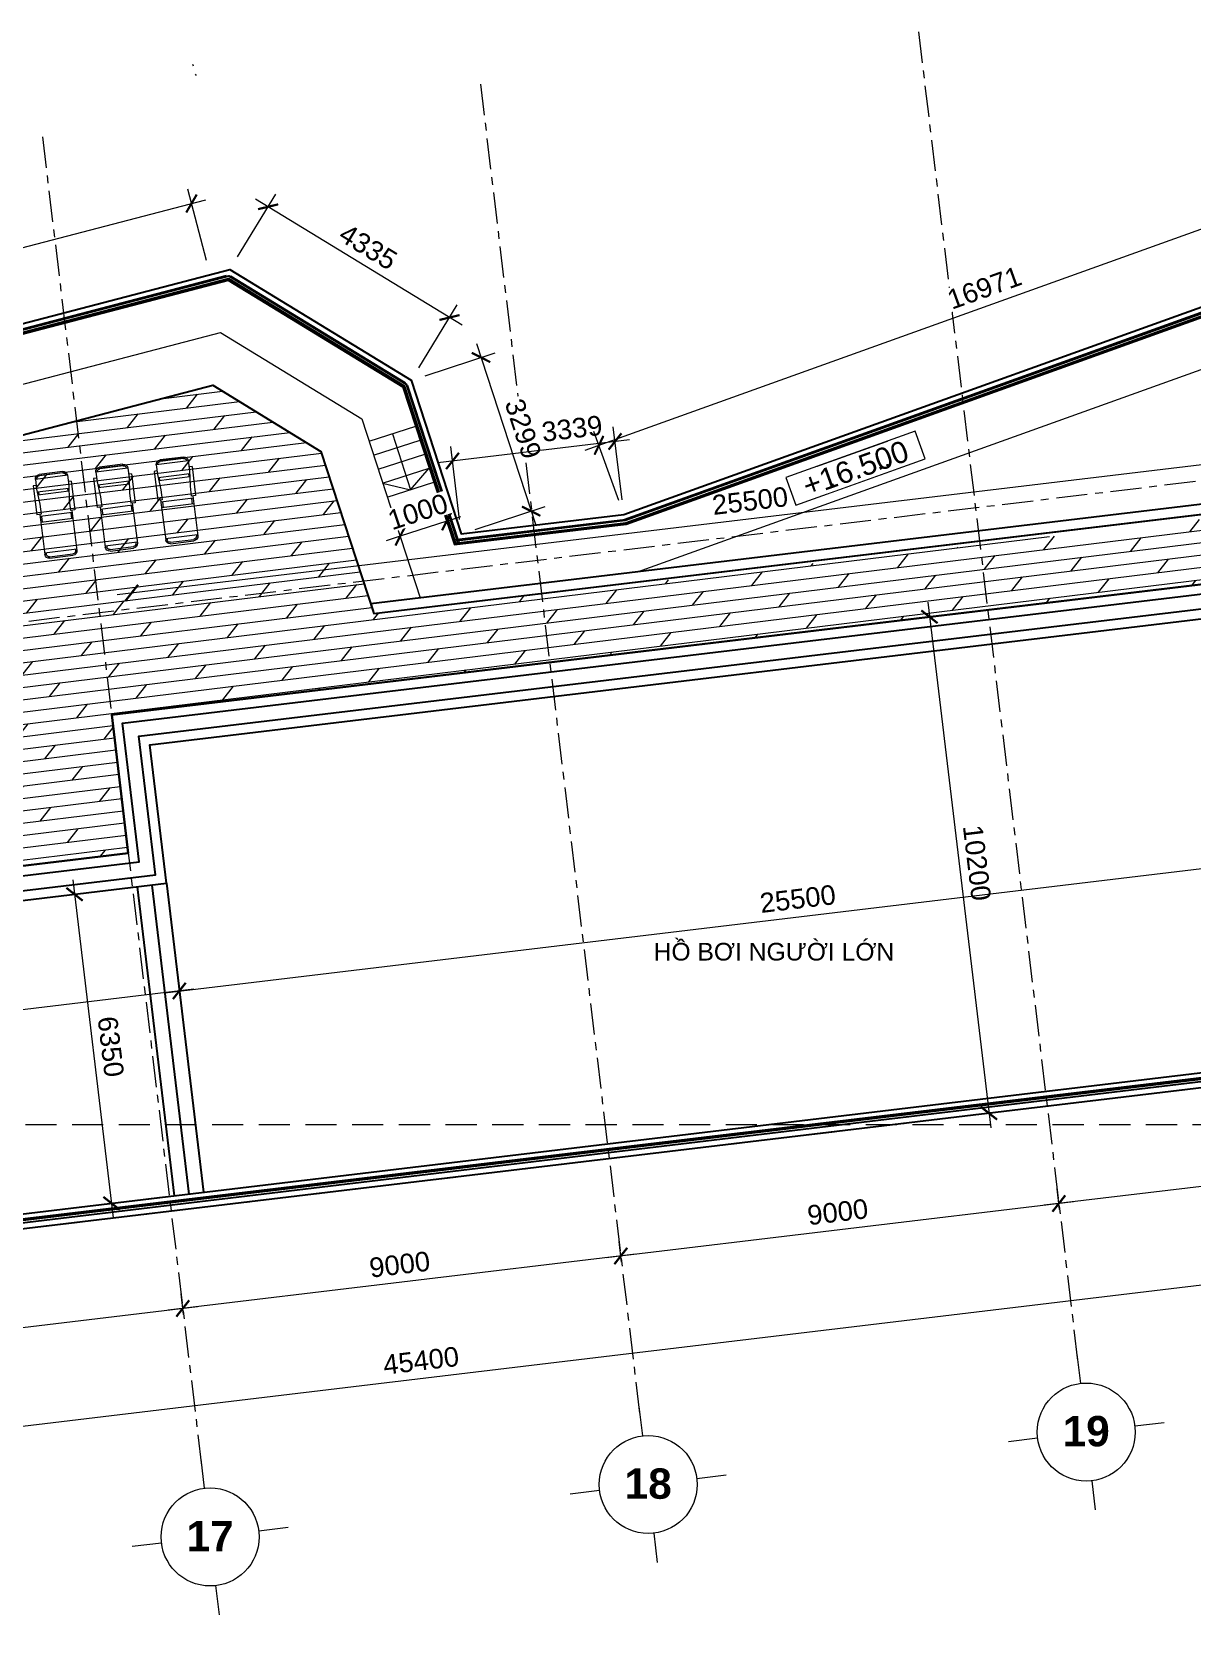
# Model space of a CAD drawing. Header units: millimetres. Extents: x -20144 to 104140, y -11426 to 48263.
# Drawn here: x 65922 to 89593, y 9723 to 42210 of the extents above; entities that cross this region are included whole.
import ezdxf
from ezdxf.enums import TextEntityAlignment as Align

# ---------------------------------------------------------------- set-up
doc = ezdxf.new("R2010")
doc.units = ezdxf.units.MM
doc.linetypes.add('Grid Line', pattern=[22.224999999999994, 12.7, -3.174999999999999, 3.174999999999999, -3.174999999999999])
doc.linetypes.add('HIDDEN2', pattern=[4.7624999999999975, 3.174999999999999, -1.587499999999999])
for name, color, linetype, lineweight in [('20180221 BF$0$TUONG 2', 2, 'Continuous', 25), ('A-_DETA----_E', 8, 'Continuous', 9), ('A-DETL', 252, 'Continuous', 9), ('A1 - dp$0$TUONG 2', 2, 'Continuous', 25), ('CHU', 181, 'Continuous', 5), ('Core - tb$0$$0$FURNITURE', 45, 'Continuous', 5), ('Core - tb$0$$0$TUONG 2', 2, 'Continuous', 25), ('DIM', 1, 'Continuous', 5), ('Hatch-wall', 251, 'Continuous', 5), ('KH', 6, 'Continuous', 5), ('KI-HIEU-1', 151, 'Continuous', 9), ('net thay', 137, 'Continuous', 15), ('TRUC', 225, 'Continuous', 5)]:
    doc.layers.add(name, color=color, linetype=linetype, lineweight=lineweight)
doc.styles.add('Arial', font='arial_1.ttf', dxfattribs={"height": 476.2499999999999})
doc.styles.add('Arial_2', font='arial_1.ttf', dxfattribs={"height": 360})
doc.styles.add('Arial_B', font='arialbd_1.ttf', dxfattribs={"height": 619.0476190476184})
doc.styles.add('TA1', font='arial_1.ttf')
doc.dimstyles.new('D_200_KTx2', dxfattribs={"dimtxt": 400, "dimasz": 300, "dimexe": 300, "dimexo": 300, "dimgap": 160, "dimtad": 1, "dimdec": 0, "dimzin": 9, "dimtxsty": 'TA1', "dimblk": 'ARCHTICK', "dimcen": 1, "dimdle": 300, "dimclrd": 256, "dimclre": 256, "dimclrt": 7, "dimadec": 0, "dimazin": 0, "dimtfac": 1, "dimtdec": 0, "dimtix": 1, "dimtmove": 1, "dimatfit": 3, "dimldrblk": 'ARCHTICK', "dimfxl": 0, "dimtolj": 1, "dimtzin": 0, "dimlwd": -1, "dimlwe": -1, "dimarcsym": 0})

# ---------------------------------------------------------------- blocks, each defined once
blk = doc.blocks.new('*U281')
at = {"layer": 'Core - tb$0$$0$FURNITURE'}
for p, q in [((0, 100), (3526.25330813542, 100.0000013327391)), ((0, 75), (3526.25330813542, 75.00000133273912)), ((0, 25), (3526.25330813542, 25.00000133273908)), ((0, 0), (3526.25330813542, 1.33273908181525e-06))]:
    blk.add_line(p, q, dxfattribs=at)
blk = doc.blocks.new('*U282')
at = {"layer": 'Core - tb$0$$0$FURNITURE'}
for p, q in [((0, 100), (4175.759794889709, 100.0000015782185)), ((0, 75), (4175.759794889709, 75.00000157821854)), ((0, 25), (4175.759794889709, 25.00000157821852)), ((0, 0), (4175.759794889709, 1.578218519379444e-06))]:
    blk.add_line(p, q, dxfattribs=at)
blk = doc.blocks.new('*U283')
at = {"layer": 'Core - tb$0$$0$FURNITURE'}
for p, q in [((0, 100), (23430.23528543804, 100.0000088554019)), ((0, 75), (23430.23528543804, 75.00000885540192)), ((0, 25), (23430.23528543804, 25.0000088554019)), ((0, 0), (23430.23528543804, 8.855401904618585e-06))]:
    blk.add_line(p, q, dxfattribs=at)
blk = doc.blocks.new('02PLCH01')
at = {"color": 0, "linetype": 'ByBlock'}
for p, q in [((3, 2), (2.999999999997272, 23.99999999999909)), ((2.999999999997272, 23.99999999999909), (9.666609388485995, 24)), ((7.166609388486904, 23.99999999999909), (7.166609388489633, 26)), ((7.166609388489633, 26), (26.99982816546708, 26)), ((9.666609388485995, 24), (20.16660938849054, 23)), ((11.66660938848963, 23.80952400000115), (11.66660938848963, 2.190475999999762)), ((11.66660938848963, 23), (13.66660938849054, 23.00000000000091)), ((13.66660938848963, 23.61904800000048), (13.66660938848963, 2.380951999999525)), ((20.16660938849054, 23), (26.99982816546526, 22.99999999999909)), ((26.99982816546526, 22.99999999999909), (26.99982816546708, 26)), ((26.99982816546617, 24.00000000000091), (54.44563452238981, 23.99999999999909)), ((28.49982816546526, 1.999999999999091), (28.49982816546617, 24)), ((28.49982816546526, 23), (32.49982816546344, 22.99999999999909)), ((32.49982816546526, 2), (32.49982816546435, 24)), ((53.44563452239072, 23.99999999999636), (53.44563452239072, 1.999999999998181)), ((53.44563452238981, 22.99999999999818), (54.44563452239072, 22.99999999999818)), ((-9.094947017729282e-13, 4.999999999998181), (9.094947017729282e-13, 20.99999999999818)), ((0.9999999999972715, 5), (0.999999999996362, 20.99999999999909)), ((56.44563452239072, 20.99999999999909), (56.44563452238981, 4.999999999998181)), ((57.44563452239072, 20.99999999999818), (57.44563452239163, 5)), ((3, 2), (9.666609388486904, 2.000000000000909)), ((7.166609388489633, 9.094947017729282e-13), (7.166609388490542, 2.000000000000909)), ((7.166609388489633, 9.094947017729282e-13), (26.99982816546708, 9.094947017729282e-13)), ((9.666609388486904, 2.000000000000909), (20.16660938848599, 2.999999999999091)), ((11.66660938848872, 3.000000000000909), (13.66660938848599, 3)), ((20.16660938848599, 2.999999999999091), (26.99982816546617, 3)), ((26.99982816546708, 9.094947017729282e-13), (26.99982816546617, 3)), ((26.99982816546617, 2.000000000000909), (54.44563452239072, 1.999999999998181)), ((28.49982816546617, 3), (32.49982816546617, 3)), ((53.44563452239072, 2.999999999998181), (54.44563452239163, 2.999999999998181))]:
    blk.add_line(p, q, dxfattribs=at)
for centre, radius, start, end in [((2.999999999999091, 20.99999999999818), 3.000000000000001, 90, 180), ((2.999999999999091, 20.99999999999818), 2, 90, 180), ((54.44563452238799, 20.99999999999727), 3.000000000000001, 0, 90), ((54.44563452238799, 20.99999999999727), 2, 0, 90), ((3, 5), 3.000000000000001, 180, 270), ((3, 5), 2, 180, 270), ((54.4456345223889, 4.999999999998181), 2, 270, 0), ((54.4456345223889, 4.999999999998181), 3.000000000000001, 270, 0)]:
    blk.add_arc(centre, radius, start, end, dxfattribs=at)
at = {"color": 0, "linetype": 'ByBlock', "flags": 3}
blk.add_attdef('ITEM', (8.242295734817162e-13, -14.00000000002), '', height=6.000000000000002, dxfattribs=at)
blk = doc.blocks.new('*U284')
at = {"layer": 'Core - tb$0$$0$FURNITURE'}
for p, q in [((0, 100), (3389.17061103986, 100.000001280929)), ((0, 75), (3389.17061103986, 75.00000128092903)), ((0, 25), (3389.17061103986, 25.000001280929)), ((0, 0), (3389.17061103986, 1.280929001286322e-06))]:
    blk.add_line(p, q, dxfattribs=at)
blk = doc.blocks.new('*U285')
at = {"layer": 'Core - tb$0$$0$FURNITURE'}
for p, q in [((0, 100), (16743.08577208904, 100.0000063280096)), ((0, 75), (16743.08577208904, 75.00000632800963)), ((0, 25), (16743.08577208904, 25.00000632800959)), ((0, 0), (16743.08577208904, 6.328009592268065e-06))]:
    blk.add_line(p, q, dxfattribs=at)
blk = doc.blocks.new('A$C0687412E')
at = {"layer": 'Hatch-wall', "ltscale": 0.5}
h = blk.add_hatch(dxfattribs=at)
h.set_pattern_fill('DOLMIT', color=256, scale=1000, angle=7)
h.set_pattern_definition([(7, (-36934.16314783722, 5650.292041777284), (-30.46733585128687, 248.1365379103305), []), (51.99999999999999, (-36934.16314783722, 5650.292041777284), (-557.2077465882226, 435.3384033875757), [353.5533905932728, -707.1067811865456])])
h.paths.add_polyline_path([(-52583.88275247851, 5286.558108561108), (-38898.35156057974, 6913.557762513519), (-38406.37301572483, 2806.389924614457), (-41186.14523856826, 2472.172947899671), (-54963.12744424785, 821.8918486451585), (-54969.61234903333, 5000.782649253255)])
h.paths.add_polyline_path([(-37111.639641097, 7131.913044596207), (-37112.58355953469, 7139.793127038167), (-37535.54343871657, 10670.77477394161), (-26357.41186127695, 13591.39309756004), (-24149.60596596828, 12242.43177485618), (-23610.61243903456, 10589.57568304671), (-23071.61891210085, 8936.719591237023), (-4346.838813103503, 11064.64939239121), (-4191.827364924015, 9770.80765432748), (-5581.693471873819, 9604.314820965985), (-5581.693300169718, 9604.322074153344), (-28418.62871938135, 6868.662948700949), (-28080.2173063255, 4043.577725026873), (-36619.14936505783, 3020.473138568341)])
at = {"layer": '20180221 BF$0$TUONG 2', "ltscale": 0.5, "elevation": 5.39142193742474e-07}
blk.add_lwpolyline([(-23134.48994803958, 9129.517407086329), (-23071.61891210085, 8936.719591237139), (-2573.182716280804, 11392.11690254661), (-2596.969596010051, 11590.69732543046)], close=True, dxfattribs=at)
for points in [[(-36562.57217839594, -4178.204099832103), (-37413.34217215377, 2924.249658259214), (-28080.06697081082, 4042.239312812802), (-28418.66112559498, 6868.787846412743), (-2404.617453399638, 9984.889222533326), (-1215.266248350323, 55.86716229387093)], [(-36375.65800103636, -4057.024305478193), (-37190.97474079848, 2749.456276636221), (-27857.69849943649, 3867.446055768756), (-28196.29265422066, 6693.994589368696), (-2579.410839134012, 9762.521792666521), (-1425.761650588145, 131.5497179593076)], [(-36077.78949446625, -4021.326222814099), (-36857.42359376554, 2487.266204201616), (-27524.14579237497, 3605.256170202745), (-27862.73994715913, 6431.804703802685), (-2841.600917735661, 9428.970647866372), (-1723.630157158812, 95.85163529515194)], [(-35879.21049008616, -3997.527501038039), (-36635.05616241025, 2312.472822578507), (-27301.77732100064, 3430.462913158699), (-27640.37147578481, 6257.011446758639), (-3016.394303470035, 9206.603217999684), (-1922.209161539213, 72.05291351905544)], [(-27897.51827236434, 3359.102237205137), (-27142.27634555771, -2945.890505251125)], [(-27599.64764245343, 3394.782593656331), (-26844.40573711315, -2910.209969592164)], [(-27301.77701254253, 3430.462950107525), (-26546.53512866859, -2874.529433933203)]]:
    blk.add_lwpolyline(points, dxfattribs=at)
at = {"layer": 'A-_DETA----_E'}
for p, q in [((-26749.92512753996, 20102.18301292684, 7.914395026715473e-07), (-26760.1101280236, 20133.09368699417, 7.914395026715473e-07)), ((-26713.39812211978, 19938.62521010277, 7.914395026715473e-07), (-26694.07291390107, 19910.13997027325, 7.914395026715473e-07))]:
    blk.add_line(p, q, dxfattribs=at)
at = {"layer": 'A1 - dp$0$TUONG 2', "ltscale": 0.5, "elevation": 2.868448848134008e-07}
for points in [[(-56339.12744424841, 16491.69376029705), (-55311.74463876977, 16491.69376029705), (-54984.31555879407, 14151.41990140475, 0.4487796255676842), (-48768.57922454434, 10006.62340224609), (-26008.3331136076, 15953.412575477), (-22309.5035841217, 13693.44126859999), (-21286.78941428196, 10557.22671066966), (-17971.19309921935, 10955.07729423668), (-1999.165824747761, 16693.43287766308), (-0.7353510416578501, 0.1853989618102787), (-54969.29087026452, -6587.526949167845)], [(-56339.12744424841, 16369.63677727776), (-55417.91339941406, 16369.63677727776), (-55105.19516821432, 14134.50756477804, 0.4487796255676863), (-48737.72402912421, 9888.530794436123), (-26027.68755330076, 15822.20121169979), (-22411.58068126856, 13612.77314580851), (-21371.75930231213, 10424.09830145656), (-17942.92978354241, 10835.53615316278), (-2102.133824021992, 16526.74356084854), (-135.47604348608, 103.6918180940447), (-54983.80773515812, -6466.336323550866)], [(-56339.12744424841, 16319.63677727776), (-55461.40487282998, 16319.63677727776), (-55154.71286332282, 14127.57951518662, 0.4487796255676861), (-48725.08436089022, 9840.154779853128), (-26035.61599754638, 15768.45116785492), (-22453.39602629095, 13579.72787433122), (-21406.56676925434, 10369.56295004941), (-17931.35186518905, 10786.56675456025), (-2144.314122406897, 16458.46016046816), (-191.0661625397479, 147.3903704885233), (-54989.75449237532, -6416.691222296067)], [(-56339.12744424841, 16291.69376029705), (-55485.71053243353, 16291.69376029705), (-55182.38633922808, 14123.7077030391, 0.4487796255676858), (-48718.02055160835, 9813.11934391408), (-26040.04689059011, 15738.41240009749), (-22476.76496421127, 13561.26018269077), (-21426.01928205078, 10339.08530504101), (-17924.88142580603, 10759.19969982653), (-2167.887018287322, 16420.29927614156), (-222.1332753532915, 171.8117583203602), (-54993.07789913332, -6388.946544148621)]]:
    blk.add_lwpolyline(points, format="xyb", dxfattribs=at)
at = {"layer": 'A1 - dp$0$TUONG 2', "ltscale": 0.5, "elevation": 5.39142193742474e-07}
blk.add_lwpolyline([(-37112.58355953469, 7139.793127038167), (-37112.58355953469, 7139.793127038167), (-37535.54343871657, 10670.77477394161), (-26357.41186127695, 13591.39309756004), (-24149.60596596828, 12242.43177485618), (-23071.61891210085, 8936.719591237023), (-4360.408148019284, 11178.04855745134), (-4191.841245881398, 9770.805991592119), (-5581.692304254335, 9604.31496083585), (-5581.692304254335, 9604.31496083585), (-5581.692304254335, 9604.31496083585), (-5581.692304254335, 9604.31496083585), (-28418.64591722813, 6868.660888559301), (-28080.04686151404, 4042.091554285493), (-36619.00281626284, 3019.249710221658)], close=True, dxfattribs=at)
at = {"layer": 'A1 - dp$0$TUONG 2', "ltscale": 0.5, "elevation": 2.868448848134008e-07}
blk.add_lwpolyline([(-1227.18264620773, 155.348439735415), (-36574.23692899935, -4080.823018096038)], dxfattribs=at)
at = {"layer": 'net thay', "ltscale": 0.5, "elevation": 5.39142193742474e-07}
for points in [[(-38998.99760630442, 7707.782041932223), (-39413.74881710561, 11213.6079810221), (-26198.84297636425, 14666.39397445764), (-23313.29906552046, 12903.33720440232), (-22122.39582175645, 9251.360728155472), (-17693.55025960057, 9782.794179033372), (-3011.720186847029, 15057.61371979153), (-2597.51937413773, 11590.63144099728)], [(-23166.47235450818, 12447.58338236914), (-22214.62154430442, 12754.14501583705)], [(-23074.50386446784, 12162.0281393081), (-22122.65305426408, 12468.58977277589)], [(-22690.54694940633, 12600.86419910309), (-22322.67298924498, 11458.64322685858)], [(-22982.53537442751, 11876.47289624694), (-22030.68456422375, 12183.03452971473)], [(-22890.56688438717, 11590.91765318578), (-21938.71607418341, 11897.47928665358)], [(-22890.56688438711, 11590.9176531859), (-22322.67298924498, 11458.64322685858), (-21938.71607418341, 11897.47928665358)], [(-22798.59839434683, 11305.36241012474), (-21846.74758414307, 11611.92404359253)]]:
    blk.add_lwpolyline(points, dxfattribs=at)
at = {"layer": 'A-DETL', "xscale": -30.00000000000005, "yscale": 30.00000000000005, "zscale": 30, "rotation": 97.19309079376735}
for p in [(-26806.87691680383, 12145.89664511395, -6.835503346291592e-05), (-29272.32428051461, 11850.57216500654, -6.835503346291592e-05), (-28039.60059865919, 11998.23440506019, -6.835503346291592e-05)]:
    blk.add_blockref('02PLCH01', p, dxfattribs=at)
at = {"layer": 'Core - tb$0$$0$TUONG 2'}
for name, p, rotation in [('*U285', (-17925.10862666753, 10762.18215108407, 5.835613658390416e-07), 19.76211168029017), ('*U283', (-48718.24775246555, 9816.101795172668), 14.64287087509474), ('*U282', (-26040.27409145155, 15741.39485135512), 328.5752224310712), ('*U284', (-22476.9921650727, 13564.24263394846, 3.631136841133076e-09), 288.0610582902902), ('*U281', (-21426.24648291222, 10342.06775629858), 6.842416086619529)]:
    blk.add_blockref(name, p, dxfattribs=dict(at, rotation=rotation))
blk = doc.blocks.new('*U305')
at = {"color": 7, "ltscale": 30, "true_color": 0xffffff, "insert": (520, 350), "char_height": 200, "attachment_point": 5, "bg_fill": 3, "box_fill_scale": 1.25, "bg_fill_color": 256, "bg_fill_true_color": 13158600, "bg_fill_transparency": 0}
blk.add_mtext('\\A1;.      ..', dxfattribs=at)
blk.add_lwpolyline([(-200, 200), (1200, 200), (1200, 500), (-200, 500)], close=True)
at = {"color": 7, "style": 'Arial'}
blk.add_attdef('±0.000', text='', height=220, dxfattribs=at).set_placement((500, 349.9999999999127), align=Align.MIDDLE)
blk = doc.blocks.new('_ARCHTICK')
at = {"color": 0, "linetype": 'ByBlock', "const_width": 0.15}
blk.add_lwpolyline([(-0.5, -0.5), (0.5, 0.5)], dxfattribs=at)
blk = doc.blocks.new('*D343')
at = {"layer": 'Defpoints', "color": 0, "transparency": 16777216}
for p in [(96257.11012881769, 19001.04052194126), (86873.37116678248, 18304.30305892149), (86923.83106422372, 17883.05040462687)]:
    blk.add_point(p, dxfattribs=at)
at = {"layer": 'DIM', "transparency": 16777216}
for p, q in [((96221.42959315902, 19298.91113038578), (96170.9696957189, 19720.16378467101)), ((96504.52083982209, 19457.97371188516), (86575.50055833795, 18268.62252326282)), ((86888.15052856505, 18180.92101307139), (86837.69063112381, 18602.17366736601))]:
    blk.add_line(p, q, dxfattribs=at)
at = {"layer": 'DIM', "transparency": 16777216, "xscale": 300, "yscale": 300, "zscale": 300}
for p, rotation in [((96206.65023137757, 19422.29317622649), 6.830649259175843), ((86873.37116678248, 18304.30305892149), 186.8306492591759)]:
    blk.add_blockref('_ARCHTICK', p, dxfattribs=dict(at, rotation=rotation))
at = {"layer": 'DIM', "color": 7, "transparency": 16777216, "insert": (91496.69105646906, 19224.9420240884), "char_height": 400, "attachment_point": 5, "rotation": 6.83064925917585, "style": 'TA1'}
blk.add_mtext('\\A1;9400', dxfattribs=at)
blk = doc.blocks.new('*D344')
at = {"layer": 'Defpoints', "color": 0, "transparency": 16777216}
for p in [(86923.83106422372, 17883.05040462687), (77937.25291344785, 17233.88698915234), (77987.71281088909, 16812.63433485778)]:
    blk.add_point(p, dxfattribs=at)
at = {"layer": 'DIM', "transparency": 16777216}
for p, q in [((86888.15052856505, 18180.92101307139), (86837.69063112489, 18602.17366735696)), ((87171.24177522807, 18339.98359457111), (77639.38230500332, 17198.20645349367)), ((77952.03227523042, 17110.5049433023), (77901.57237778918, 17531.75759759686))]:
    blk.add_line(p, q, dxfattribs=at)
at = {"layer": 'DIM', "transparency": 16777216, "xscale": 300, "yscale": 300, "zscale": 300}
for p, rotation in [((86873.37116678356, 18304.30305891244), 6.830649259175843), ((77937.25291344785, 17233.88698915234), 186.8306492591759)]:
    blk.add_blockref('_ARCHTICK', p, dxfattribs=dict(at, rotation=rotation))
at = {"layer": 'DIM', "color": 7, "transparency": 16777216, "insert": (82361.99239750474, 18130.7389305468), "char_height": 400, "attachment_point": 5, "rotation": 6.83064925917585, "style": 'TA1'}
blk.add_mtext('\\A1;9000', dxfattribs=at)
blk = doc.blocks.new('*D345')
at = {"layer": 'Defpoints', "color": 0, "transparency": 16777216}
for p in [(77987.71281088909, 16812.63433485778), (69001.13466011328, 16163.47091938321), (69051.5945575545, 15742.21826508869)]:
    blk.add_point(p, dxfattribs=at)
at = {"layer": 'DIM', "transparency": 16777216}
for p, q in [((78235.12352189346, 17269.56752480197), (68703.26405166875, 16127.79038372454)), ((77952.03227523042, 17110.5049433023), (77901.57237779027, 17531.75759758783)), ((69015.91402189583, 16040.08887353321), (68965.45412445461, 16461.34152782773))]:
    blk.add_line(p, q, dxfattribs=at)
at = {"layer": 'DIM', "transparency": 16777216, "xscale": 300, "yscale": 300, "zscale": 300}
for p, rotation in [((77937.25291344895, 17233.8869891433), 6.830649259175843), ((69001.13466011328, 16163.47091938321), 186.8306492591759)]:
    blk.add_blockref('_ARCHTICK', p, dxfattribs=dict(at, rotation=rotation))
at = {"layer": 'DIM', "color": 7, "transparency": 16777216, "insert": (73425.87414417014, 17060.32286077767), "char_height": 400, "attachment_point": 5, "rotation": 6.83064925917585, "style": 'TA1'}
blk.add_mtext('\\A1;9000', dxfattribs=at)
blk = doc.blocks.new('*D346')
at = {"layer": 'Defpoints', "color": 0, "transparency": 16777216}
for p in [(69051.5945575545, 15742.21826508869), (60065.0164067786, 15093.05484961418), (60115.47630421983, 14671.80219531959)]:
    blk.add_point(p, dxfattribs=at)
at = {"layer": 'DIM', "transparency": 16777216}
for p, q in [((69015.91402189583, 16040.08887353321), (68965.45412445567, 16461.3415278188)), ((69299.00526855886, 16199.15145503295), (59767.14579833408, 15057.37431395551)), ((60079.79576856116, 14969.67280376412), (60029.33587111993, 15390.9254580587))]:
    blk.add_line(p, q, dxfattribs=at)
at = {"layer": 'DIM', "transparency": 16777216, "xscale": 300, "yscale": 300, "zscale": 300}
for p, rotation in [((69001.13466011435, 16163.47091937428), 6.830649259175843), ((60065.0164067786, 15093.05484961418), 186.8306492591759)]:
    blk.add_blockref('_ARCHTICK', p, dxfattribs=dict(at, rotation=rotation))
at = {"layer": 'DIM', "color": 7, "transparency": 16777216, "insert": (64489.7558908355, 15989.90679100864), "char_height": 400, "attachment_point": 5, "rotation": 6.83064925917585, "style": 'TA1'}
blk.add_mtext('\\A1;9000', dxfattribs=at)
blk = doc.blocks.new('*D348')
at = {"layer": 'Defpoints', "color": 0, "transparency": 16777216}
for p in [(96494.98036654413, 17015.23646564468), (51366.76839117051, 12036.83472354852), (51417.22828861174, 11615.58206925393)]:
    blk.add_point(p, dxfattribs=at)
at = {"layer": 'DIM', "transparency": 16777216}
for p, q in [((96459.29983088546, 17313.1070740892), (96408.83993344966, 17734.35972833842)), ((96742.39107755285, 17472.16965555257), (51068.89778272599, 12001.15418788985)), ((51381.54775295307, 11913.45267769845), (51331.08785551184, 12334.70533199304))]:
    blk.add_line(p, q, dxfattribs=at)
at = {"layer": 'DIM', "transparency": 16777216, "xscale": 300, "yscale": 300, "zscale": 300}
for p, rotation in [((96444.52046910833, 17436.4891198939), 6.830649259175843), ((51366.76839117051, 12036.83472354852), 186.8306492591759)]:
    blk.add_blockref('_ARCHTICK', p, dxfattribs=dict(at, rotation=rotation))
at = {"layer": 'DIM', "color": 7, "transparency": 16777216, "insert": (73862.32478752846, 15098.30582823562), "char_height": 400, "attachment_point": 5, "rotation": 6.83064925917585, "style": 'TA1'}
blk.add_mtext('\\A1;45400', dxfattribs=at)
blk = doc.blocks.new('Grid - FamilyAL-KH TRUC-550400-MẶT BẰNG HẦM 2')
at = {"layer": 'KH'}
for p, q in [((3.874160085685026e-14, 7), (-4.193598593382747e-14, 4)), ((-8.000000000000002, -0.9999999999998468), (-5.000000000000001, -0.9999999999999839)), ((7.999999999999999, -1.000000000000018), (4.999999999999999, -0.9999999999999839)), ((-1.451272977187503e-14, -9), (-9.666096048577266e-15, -6))]:
    blk.add_line(p, q, dxfattribs=at)
blk.add_circle((-1.586231146433193e-15, -1), 5.000000000000005, dxfattribs=at)
blk = doc.blocks.new('*D358')
at = {"layer": 'Defpoints', "color": 0, "transparency": 16777216}
for p in [(69179.0313387092, 38707.59234332659), (69558.22138572896, 37256.31190583658), (47201.27014037073, 31414.89547455899)]:
    blk.add_point(p, dxfattribs=at)
at = {"layer": 'DIM', "transparency": 16777216}
for p, q in [((69482.383376325, 37546.56799333458), (69103.19332930524, 38997.84843082458)), ((46531.82400585297, 32790.33790264504), (69469.2874262072, 38783.43035273055)), ((47125.43213096678, 31705.15156205699), (46746.24208394702, 33156.43199954699))]:
    blk.add_line(p, q, dxfattribs=at)
at = {"layer": 'DIM', "transparency": 16777216, "xscale": 300, "yscale": 300, "zscale": 300}
for p, rotation in [((69179.0313387092, 38707.59234332659), 14.64287089674971), ((46822.08009335097, 32866.175912049), 194.6428708967497)]:
    blk.add_blockref('_ARCHTICK', p, dxfattribs=dict(at, rotation=rotation))
at = {"layer": 'DIM', "color": 7, "transparency": 16777216, "insert": (57908.44650479039, 36139.41525933384), "char_height": 400, "attachment_point": 5, "rotation": 14.64287089674971, "style": 'TA1', "bg_fill": 3, "box_fill_scale": 1.1, "bg_fill_color": 256, "bg_fill_true_color": 13158600, "bg_fill_transparency": 0}
blk.add_mtext('\\A1;23107', dxfattribs=at)
blk = doc.blocks.new('*D360')
at = {"layer": 'Defpoints', "color": 0, "transparency": 16777216}
for p in [(70743.33404347932, 38641.60684199568), (69961.26538603983, 37361.61910180018), (73660.2064254334, 35101.57725781769)]:
    blk.add_point(p, dxfattribs=at)
at = {"layer": 'DIM', "transparency": 16777216}
for p, q in [((70117.67911752773, 37617.61664983928), (70899.74777496723, 38897.60439003477)), ((74698.27263091199, 36225.1512665253), (70487.33649544022, 38798.02057348358)), ((73816.6201569213, 35357.57480585679), (74598.6888143608, 36637.56254605229))]:
    blk.add_line(p, q, dxfattribs=at)
at = {"layer": 'DIM', "transparency": 16777216, "xscale": 300, "yscale": 300, "zscale": 300}
for p, rotation in [((70743.33404347932, 38641.60684199568), 148.5751953269422), ((74442.2750828729, 36381.56499801319), 328.5751953269422)]:
    blk.add_blockref('_ARCHTICK', p, dxfattribs=dict(at, rotation=rotation))
at = {"layer": 'DIM', "color": 7, "transparency": 16777216, "insert": (72782.7771843939, 37822.50827166556), "char_height": 400, "attachment_point": 5, "rotation": 328.57519532694215, "style": 'TA1', "bg_fill": 3, "box_fill_scale": 1.1, "bg_fill_color": 256, "bg_fill_true_color": 13158600, "bg_fill_transparency": 0}
blk.add_mtext('\\A1;4335', dxfattribs=at)
blk = doc.blocks.new('*D361')
at = {"layer": 'Defpoints', "color": 0, "transparency": 16777216}
for p in [(73660.2064254334, 35101.57725781771), (76109.01059520734, 32430.40819453043), (74682.92059527316, 31965.36269988738)]:
    blk.add_point(p, dxfattribs=at)
at = {"layer": 'DIM', "transparency": 16777216}
for p, q in [((74993.28732643898, 35851.84075244759), (76202.01969413595, 32145.1901945436)), ((73945.42442542023, 35194.58635674631), (75371.51442535443, 35659.63185138936)), ((74968.13859525998, 32058.37179881598), (76394.22859519417, 32523.41729345904))]:
    blk.add_line(p, q, dxfattribs=at)
at = {"layer": 'DIM', "transparency": 16777216, "xscale": 300, "yscale": 300, "zscale": 300}
for p, rotation in [((75086.29642536759, 35566.62275246076), 108.0610583119443), ((76109.01059520734, 32430.40819453043), 288.0610583119443)]:
    blk.add_blockref('_ARCHTICK', p, dxfattribs=dict(at, rotation=rotation))
at = {"layer": 'DIM', "color": 7, "transparency": 16777216, "insert": (75944.0656223224, 34111.47986704654), "char_height": 400, "attachment_point": 5, "rotation": 288.06105831194424, "style": 'TA1', "bg_fill": 3, "box_fill_scale": 1.1, "bg_fill_color": 256, "bg_fill_true_color": 13158600, "bg_fill_transparency": 0}
blk.add_mtext('\\A1;3299', dxfattribs=at)
blk = doc.blocks.new('*D362')
at = {"layer": 'Defpoints', "color": 0, "transparency": 16777216}
for p in [(74504.21205192133, 33454.67907209748), (77998.51691035792, 32363.21328346235), (74682.92059527317, 31965.36269988738)]:
    blk.add_point(p, dxfattribs=at)
at = {"layer": 'DIM', "transparency": 16777216}
for p, q in [((77962.77520168756, 32661.07655790437), (77784.06665833572, 34150.39293011447)), ((78117.6716414481, 33888.27136434281), (74206.34877747932, 33418.93736342712)), ((74647.17888660281, 32263.22597432941), (74468.47034325097, 33752.54234653951))]:
    blk.add_line(p, q, dxfattribs=at)
at = {"layer": 'DIM', "transparency": 16777216, "xscale": 300, "yscale": 300, "zscale": 300, "rotation": 186.8424161083641}
blk.add_blockref('_ARCHTICK', (74504.21205192133, 33454.67907209748), dxfattribs=at)
at = {"layer": 'DIM', "color": 7, "transparency": 16777216, "insert": (76941.49076343878, 34114.11650104709), "char_height": 400, "attachment_point": 5, "rotation": 6.84241610836406, "style": 'TA1', "bg_fill": 3, "box_fill_scale": 1.1, "bg_fill_color": 256, "bg_fill_true_color": 13158600, "bg_fill_transparency": 0}
blk.add_mtext('\\A1;3339', dxfattribs=at)
at = {"layer": 'DIM', "transparency": 16777216, "xscale": 300, "yscale": 300, "zscale": 300, "rotation": 6.842416108364065}
blk.add_blockref('_ARCHTICK', (77819.80836700609, 33852.52965567245), dxfattribs=at)
blk = doc.blocks.new('*D363')
at = {"layer": 'Defpoints', "color": 0, "transparency": 16777216}
for p in [(93462.87878500328, 39513.04756777645), (93970.05217147671, 38101.39068451726), (77998.51691035787, 32363.21328346234)]:
    blk.add_point(p, dxfattribs=at)
at = {"layer": 'DIM', "transparency": 16777216}
for p, q in [((93868.61749418202, 38383.7220611691), (93361.4441077086, 39795.37894442829)), ((77209.0121472326, 33673.43548942685), (93745.21016165511, 39614.48224507114)), ((77897.08223306319, 32645.54466011417), (77389.90884658975, 34057.20154337337))]:
    blk.add_line(p, q, dxfattribs=at)
at = {"layer": 'DIM', "transparency": 16777216, "xscale": 300, "yscale": 300, "zscale": 300}
for p, rotation in [((93462.87878500328, 39513.04756777645), 19.76210720897472), ((77491.34352388444, 33774.87016672153), 199.7621072089747)]:
    blk.add_blockref('_ARCHTICK', p, dxfattribs=dict(at, rotation=rotation))
at = {"layer": 'DIM', "color": 7, "transparency": 16777216, "insert": (85353.95958489346, 36986.73663413625), "char_height": 400, "attachment_point": 5, "rotation": 19.76210720897472, "style": 'TA1', "bg_fill": 3, "box_fill_scale": 1.1, "bg_fill_color": 256, "bg_fill_true_color": 13158600, "bg_fill_transparency": 0}
blk.add_mtext('\\A1;16971', dxfattribs=at)
blk = doc.blocks.new('*D367')
at = {"layer": 'DIM', "transparency": 16777216}
for p, q in [((74294.05638232757, 32512.92680048748), (74294.05629105383, 32512.92708067854)), ((73343.00344286082, 32203.11617199153), (73343.00335158707, 32203.11645218258)), ((74386.97698068953, 32227.68026573116), (73435.92404122278, 31917.8696372352)), ((74386.97698068953, 32227.68026573116), (74672.2237956369, 32320.60095536687)), ((73435.92404122278, 31917.8696372352), (73150.6772262754, 31824.9489475995))]:
    blk.add_line(p, q, dxfattribs=at)
at = {"layer": 'DIM', "transparency": 16777216, "xscale": 300, "yscale": 300, "zscale": 300}
for p, rotation in [((74386.97698068953, 32227.68026573116), 198.0432991822668), ((73435.92404122278, 31917.8696372352), 18.04329918226679)]:
    blk.add_blockref('_ARCHTICK', p, dxfattribs=dict(at, rotation=rotation))
at = {"layer": 'DIM', "color": 7, "transparency": 16777216, "insert": (73798.63575097914, 32419.09234418283), "char_height": 400, "attachment_point": 5, "rotation": 18.04329918226679, "style": 'TA1', "bg_fill": 3, "box_fill_scale": 1.1, "bg_fill_color": 256, "bg_fill_true_color": 13158600, "bg_fill_transparency": 0}
blk.add_mtext('\\A1;1000', dxfattribs=at)
at = {"layer": 'Defpoints', "color": 0, "transparency": 16777216}
for p in [(74386.97707196328, 32227.6799855401), (73435.92404122278, 31917.8696372352), (73435.92413249653, 31917.86935704415, 2.522973089290733e-07)]:
    blk.add_point(p, dxfattribs=at)
blk = doc.blocks.new('*D368')
at = {"layer": 'Defpoints', "color": 0, "transparency": 16777216}
for p in [(93276.99671301723, 33795.14602687212, 2.522973089290733e-07), (67958.30715681046, 30762.353339279, 2.522973089290733e-07), (67958.30715684047, 30762.3533390285)]:
    blk.add_point(p, dxfattribs=at)
at = {"layer": 'DIM', "transparency": 16777216}
blk.add_line((93574.86734295814, 33830.82638307282), (67660.43652692957, 30726.67298257731), dxfattribs=at)
at = {"layer": 'DIM', "transparency": 16777216, "xscale": 300, "yscale": 300, "zscale": 300}
for p, rotation in [((93276.99671304724, 33795.14602662163), 6.830614788397371), ((67958.30715684047, 30762.3533390285), 186.8306147883974)]:
    blk.add_blockref('_ARCHTICK', p, dxfattribs=dict(at, rotation=rotation))
at = {"layer": 'DIM', "color": 7, "transparency": 16777216, "insert": (80574.33250990821, 32640.39361540175), "char_height": 400, "attachment_point": 5, "rotation": 6.830614788397336, "style": 'TA1'}
blk.add_mtext('\\A1;25500', dxfattribs=at)
blk = doc.blocks.new('*D369')
at = {"layer": 'Defpoints', "color": 0, "transparency": 16777216}
for p in [(68931.03293788186, 22641.73824579868, 2.522973089290733e-07), (59597.82223306056, 21523.76201268797), (59598.36151806737, 21519.25989497786, 1.25478438961825e-09)]:
    blk.add_point(p, dxfattribs=at)
at = {"layer": 'DIM', "transparency": 16777216}
for p, q in [((69228.90356779276, 22677.41860224989), (59299.95160314965, 21488.08165623678)), ((59562.68116161618, 21817.13052488876), (59562.14187660936, 21821.63264259887))]:
    blk.add_line(p, q, dxfattribs=at)
at = {"layer": 'DIM', "transparency": 16777216, "xscale": 300, "yscale": 300, "zscale": 300}
for p, rotation in [((68931.03293788186, 22641.73824579869), 6.830614788397371), ((59597.82223306056, 21523.76201268797), 186.8306147883974)]:
    blk.add_blockref('_ARCHTICK', p, dxfattribs=dict(at, rotation=rotation))
at = {"layer": 'DIM', "color": 7, "transparency": 16777216, "insert": (64221.10816043556, 22444.39406182001), "char_height": 400, "attachment_point": 5, "rotation": 6.830614788397336, "style": 'TA1'}
blk.add_mtext('\\A1;9400', dxfattribs=at)
blk = doc.blocks.new('*D370')
at = {"layer": 'Defpoints', "color": 0, "transparency": 16777216}
for p in [(94250.02945794394, 25674.56770297793), (94254.01493620127, 25641.29570019865, 2.522973089290733e-07), (68931.03293788186, 22641.73824579868, 2.522973089290733e-07)]:
    blk.add_point(p, dxfattribs=at)
at = {"layer": 'DIM', "transparency": 16777216}
for p, q in [((68633.16230797095, 22606.05788934751), (94547.90008785484, 25710.24805942912)), ((94218.33457975008, 25939.16633010955), (94214.34910149274, 25972.43833288883))]:
    blk.add_line(p, q, dxfattribs=at)
at = {"layer": 'DIM', "transparency": 16777216, "xscale": 300, "yscale": 300, "zscale": 300}
for p, rotation in [((94250.02945794394, 25674.56770297793), 6.830614788397337), ((68931.03293788186, 22641.7382457987), 186.8306147883974)]:
    blk.add_blockref('_ARCHTICK', p, dxfattribs=dict(at, rotation=rotation))
at = {"layer": 'DIM', "color": 7, "transparency": 16777216, "insert": (81547.21177287726, 24519.796906965), "char_height": 400, "attachment_point": 5, "rotation": 6.830614788397336, "style": 'TA1'}
blk.add_mtext('\\A1;25500', dxfattribs=at)
blk = doc.blocks.new('*D371')
at = {"layer": 'Defpoints', "color": 0, "transparency": 16777216}
for p in [(68072.13342235105, 24767.3038865193, 2.522973089290733e-07), (67548.14636144295, 18309.07903024903), (68827.3753491577, 18462.31114406304, 2.522973089290733e-07)]:
    blk.add_point(p, dxfattribs=at)
at = {"layer": 'DIM', "transparency": 16777216}
for p, q in [((67774.26279244016, 24731.62353006811), (66495.0338047254, 24578.3914162541)), ((66757.22407818513, 24911.94240261619), (67583.82671789413, 18011.20840033813)), ((68529.5047192468, 18426.63078761185), (67250.27573153205, 18273.39867379784))]:
    blk.add_line(p, q, dxfattribs=at)
at = {"layer": 'DIM', "transparency": 16777216, "xscale": 300, "yscale": 300, "zscale": 300}
for p, rotation in [((66792.90443463631, 24614.07177270529), 96.83061478839714), ((67548.14636144295, 18309.07903024903), 276.8306147883971)]:
    blk.add_blockref('_ARCHTICK', p, dxfattribs=dict(at, rotation=rotation))
at = {"layer": 'DIM', "color": 7, "transparency": 16777216, "insert": (67532.30478792869, 21504.91105223197), "char_height": 400, "attachment_point": 5, "rotation": 276.83061478839716, "style": 'TA1'}
blk.add_mtext('\\A1;6350', dxfattribs=at)
blk = doc.blocks.new('*D372')
at = {"layer": 'Defpoints', "color": 0, "transparency": 16777216}
for p in [(85422.85894532179, 30417.74387985508), (85447.66345396335, 20147.46638327685), (86636.62456840393, 20289.95755374807)]:
    blk.add_point(p, dxfattribs=at)
at = {"layer": 'DIM', "transparency": 16777216}
for p, q in [((84198.19974827903, 30573.12121543734), (85483.36153656551, 19849.59787722337)), ((85124.99043926832, 30382.04579725291), (83936.02932482773, 30239.55462678169)), ((86338.75606235047, 20254.2594711459), (85149.79494790986, 20111.76830067467))]:
    blk.add_line(p, q, dxfattribs=at)
at = {"layer": 'DIM', "transparency": 16777216, "xscale": 300, "yscale": 300, "zscale": 300}
for p, rotation in [((84233.89783088121, 30275.25270938386), 96.83402444734597), ((85447.66345396335, 20147.46638327685), 276.8340244473459)]:
    blk.add_blockref('_ARCHTICK', p, dxfattribs=dict(at, rotation=rotation))
at = {"layer": 'DIM', "color": 7, "transparency": 16777216, "insert": (85202.42199642934, 25254.70049263836), "char_height": 400, "attachment_point": 5, "rotation": 276.83402444734594, "style": 'TA1'}
blk.add_mtext('\\A1;10200', dxfattribs=at)

msp = doc.modelspace()

# ---------------------------------------------------------------- linework, layer by layer
at = {"layer": 'KI-HIEU-1', "linetype": 'HIDDEN2', "ltscale": 200}
msp.add_line((-17077.46107250998, 19919.01227076829), (101073.7967389038, 19919.01227076786), dxfattribs=at)
at = {"layer": 'TRUC', "linetype": 'Grid Line', "ltscale": 50}
for p, q in [((75074.55710098051, 41139.81517860836), (78329.18374400324, 13961.94409901093)), ((66138.43884764591, 40069.39910883928), (69393.06549066861, 12891.52802924183)), ((43048.09255653025, 15068.97406405805), (98722.62316268942, 21738.25501921709))]:
    msp.add_line(p, q, dxfattribs=at)

# ---------------------------------------------------------------- block references
at = {"lineweight": 5, "rotation": 186.8306492592331}
for p, xscale, yscale, zscale in [((87455.59818751898, 13443.71692374274), 200.0000000000007, 200.0000000000007, 200.0000000000007), ((78519.47993418435, 12373.30085397366), 199.9999999999995, 199.9999999999995, 199.9999999999995), ((69583.36168084975, 11302.88478420457), 200.0000000000007, 200.0000000000007, 200.0000000000007)]:
    msp.add_blockref('Grid - FamilyAL-KH TRUC-550400-MẶT BẰNG HẦM 2', p, dxfattribs=dict(at, xscale=xscale, yscale=yscale, zscale=zscale))
at = {"layer": 'TRUC', "linetype": 'Grid Line', "ltscale": 50}
msp.add_blockref('A$C0687412E', (95969.6516947154, 21408.20164931417, -2.868448848134008e-07), dxfattribs=at)

# ---------------------------------------------------------------- texts
at = {"layer": 'CHU', "color": 253, "insert": (83515.13409034786, 23622.57587483752), "char_height": 360, "width": 4823.76, "attachment_point": 3, "line_spacing_factor": 0.9364389825664474, "style": 'Arial_2'}
msp.add_mtext('\\pt2540.0016,5079.9996,7620.0012,10159.9992,12700.0008,15239.9988,17780.0004,20319.9984,22860,25400.0016,27939.9996,30480.0012,33019.9992,35560.0008,38099.9988,40640.0004,43179.9984,45720,48260.0016,50799.9996,53340.0012,55879.9992,58420.0008,60959.9988,63500.0004,66039.9984,68580,71120.0016,73659.9996,76200.0012,78739.9992,81280.0008;HỒ BƠI NGƯỜI LỚN', dxfattribs=at)
at = {"layer": 'KH', "char_height": 619.0476190476184, "width": 1116.488000803292, "attachment_point": 2, "line_spacing_factor": 0.9417779076525877, "style": 'Arial_B'}
for s, insert in [('19', (87431.43997935037, 13970.13533845217)), ('18', (78495.32172601574, 12899.71926868309)), ('17', (69559.20347268111, 11829.30319891399))]:
    msp.add_mtext(s, dxfattribs=dict(at, insert=insert))

# ---------------------------------------------------------------- dimensions: what is measured, and where the dimension line sits
at = {"layer": 'DIM'}
for p1, p2, distance, picture, middle in [((85422.8589453218, 30417.74387985508), (86636.62456840393, 20289.95755374807), -1197.469108292169, '*D372', (85202.42199642934, 25254.70049263836)), ((68072.13342235106, 24767.3038865193, 2.522973089290733e-07), (68827.3753491577, 18462.31114406304, 2.522973089290733e-07), -1288.3737360384177, '*D371', (67532.30478792869, 21504.91105223197))]:
    dim = msp.add_aligned_dim(p1=p1, p2=p2, distance=distance, dimstyle='D_200_KTx2', dxfattribs=at)
    dim.commit()
    dim.dimension.update_dxf_attribs({"geometry": picture, "text_midpoint": middle})
for base, p1, p2, angle, picture, middle in [((94250.02945794394, 25674.56770297793), (68931.03293788186, 22641.73824579868, 2.522973089290733e-07), (94254.01493620127, 25641.29570019865, 2.522973089290733e-07), 6.830614788397339, '*D370', (81547.21177287726, 24519.796906965)), ((59597.82223306056, 21523.76201268797), (68931.03293788186, 22641.73824579868, 2.522973089290733e-07), (59598.36151806737, 21519.25989497786, 1.25478438961825e-09), 6.830614788397339, '*D369', (64221.10816043556, 22444.39406182001)), ((86873.37116678248, 18304.30305892149), (96257.11012881767, 19001.04052194126), (86923.83106422372, 17883.05040462687), 6.830649259175855, '*D343', (91496.69105646906, 19224.9420240884)), ((77937.25291344785, 17233.88698915234), (86923.83106422372, 17883.05040462687), (77987.71281088909, 16812.63433485778), 6.830649259175855, '*D344', (82361.99239750474, 18130.7389305468)), ((51366.76839117051, 12036.83472354852), (96494.98036654413, 17015.23646564468), (51417.22828861175, 11615.58206925393), 6.830649259175855, '*D348', (73862.32478752846, 15098.30582823562)), ((69001.13466011328, 16163.47091938321), (77987.71281088909, 16812.63433485778), (69051.59455755449, 15742.21826508869), 6.830649259175855, '*D345', (73425.87414417014, 17060.32286077767)), ((60065.0164067786, 15093.05484961418), (69051.59455755449, 15742.21826508869), (60115.47630421984, 14671.80219531959), 6.830649259175855, '*D346', (64489.7558908355, 15989.90679100864))]:
    dim = msp.add_linear_dim(base=base, p1=p1, p2=p2, angle=angle, dimstyle='D_200_KTx2', dxfattribs=at)
    dim.commit()
    dim.dimension.update_dxf_attribs({"geometry": picture, "text_midpoint": middle})

# ---------------------------------------------------------------- next in the draw order: block references
at = {"layer": 'KI-HIEU-1', "linetype": 'ByBlock', "xscale": 2, "yscale": 2, "zscale": 2, "rotation": 19.76211170194456}
msp.add_blockref('*U305', (82021.86369863365, 32308.78577908354, 2.522973089290733e-07), dxfattribs=at).add_auto_attribs({'±0.000': '+16.500'})

# ---------------------------------------------------------------- next in the draw order: dimensions: what is measured, and where the dimension line sits
at = {"layer": 'DIM'}
dim = msp.add_aligned_dim(p1=(73660.2064254334, 35101.5772578177), p2=(69961.26538603983, 37361.61910180018), distance=-1499.9999999999995, dimstyle='D_200_KTx2', override={"dimtfill": 1, "dimarcsym": 2}, dxfattribs=at)
dim.commit()
dim.dimension.update_dxf_attribs({"geometry": '*D360', "text_midpoint": (72782.7771843939, 37822.50827166556)})

# ---------------------------------------------------------------- next in the draw order: linework, layer by layer
at = {"layer": 'TRUC', "linetype": 'Grid Line', "ltscale": 50}
for p, q in [((84010.67535431514, 42210.23124837746), (87265.30199733787, 15032.36016878001)), ((41585.19059451253, 27281.66901028203), (97259.72120067166, 33950.94996544106))]:
    msp.add_line(p, q, dxfattribs=at)

# ---------------------------------------------------------------- next in the draw order: dimensions: what is measured, and where the dimension line sits
at = {"layer": 'DIM'}
for p1, p2, distance, picture, middle in [((47201.27014037073, 31414.89547455899), (69558.22138572895, 37256.31190583658), 1500.0000000000148, '*D358', (57908.44650479039, 36139.41525933384)), ((73660.2064254334, 35101.5772578177), (74682.92059527314, 31965.36269988738), 1500.0000000000355, '*D361', (75944.0656223224, 34111.47986704654))]:
    dim = msp.add_aligned_dim(p1=p1, p2=p2, distance=distance, dimstyle='D_200_KTx2', override={"dimtfill": 1, "dimarcsym": 2}, dxfattribs=at)
    dim.commit()
    dim.dimension.update_dxf_attribs({"geometry": picture, "text_midpoint": middle})

# ---------------------------------------------------------------- next in the draw order: dimensions: what is measured, and where the dimension line sits
dim = msp.add_linear_dim(base=(74504.21205192133, 33454.67907209748), p1=(77998.51691035792, 32363.21328346234), p2=(74682.92059527317, 31965.36269988738), angle=186.84241610836403, dimstyle='D_200_KTx2', override={"dimtfill": 1, "dimarcsym": 2}, dxfattribs=at)
dim.commit()
dim.dimension.update_dxf_attribs({"geometry": '*D362', "text_midpoint": (76984.90092965834, 33752.34604475799), "dimtype": 161})

# ---------------------------------------------------------------- next in the draw order: dimensions: what is measured, and where the dimension line sits
for p1, p2, distance, picture, middle in [((77998.51691035787, 32363.21328346234), (93970.05217147671, 38101.39068451726), 1499.9999999999898, '*D363', (85353.95958489346, 36986.73663413625)), ((74386.97707196328, 32227.6799855401), (73435.92413249653, 31917.86935704415, 2.522973089290733e-07), -0.0002946827451554036, '*D367', (73798.63575097914, 32419.09234418283))]:
    dim = msp.add_aligned_dim(p1=p1, p2=p2, distance=distance, dimstyle='D_200_KTx2', override={"dimtfill": 1, "dimarcsym": 2}, dxfattribs=at)
    dim.commit()
    dim.dimension.update_dxf_attribs({"geometry": picture, "text_midpoint": middle})

# ---------------------------------------------------------------- next in the draw order: dimensions: what is measured, and where the dimension line sits
dim = msp.add_aligned_dim(p1=(93276.99671301723, 33795.14602687212, 2.522973089290733e-07), p2=(67958.30715681045, 30762.353339279, 2.522973089290733e-07), distance=2.522926436490707e-07, dimstyle='D_200_KTx2', dxfattribs=at)
dim.commit()
dim.dimension.update_dxf_attribs({"geometry": '*D368', "text_midpoint": (80574.33250990821, 32640.39361540175)})

doc.saveas('drawing.dxf')
